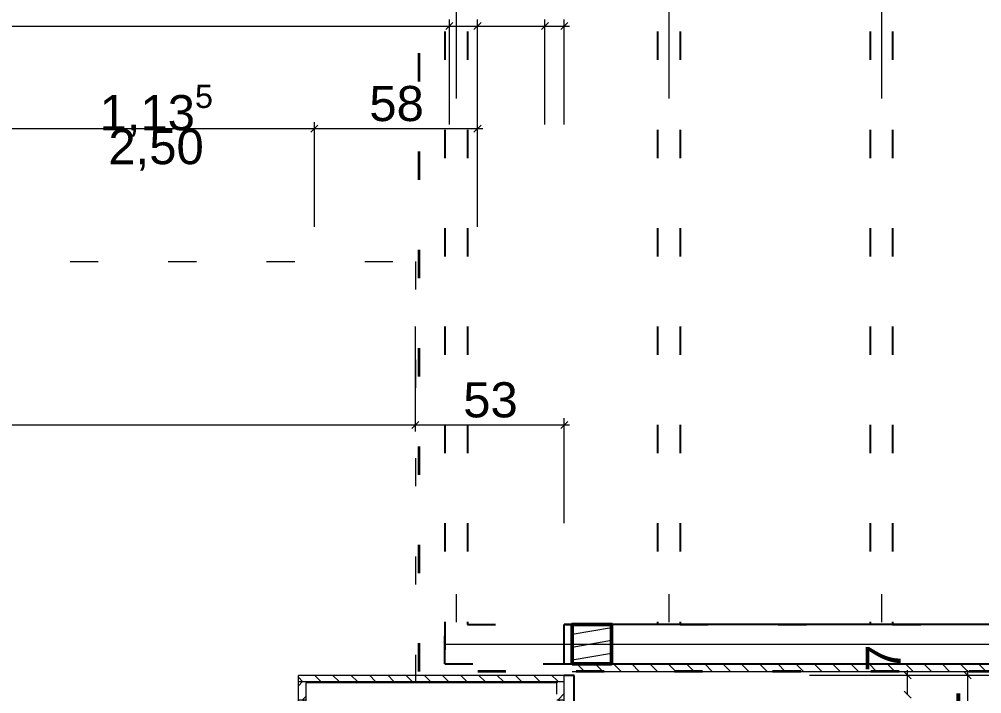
# Model space of a CAD drawing. Extents: x 0 to 42, y 0 to 29.7.
# Drawn here: x 24.408 to 27.835, y 15.879 to 18.279 of the extents above; entities that cross this region are included whole.
import ezdxf
from ezdxf.xclip import XClip

# ---------------------------------------------------------------- set-up
doc = ezdxf.new("R2010")
doc.units = 0
doc.header["$MEASUREMENT"] = 0
doc.header["$XCLIPFRAME"] = 0
for name, pattern in [('Achse', [115, 0, -40, 75, 0]), ('Punktlinie_ eng', [0.0125, 0, -0.0125]), ('Strichpunktlinie', [0.335139, 0.176389, -0.088194, 0, -0.070556]), ('Wipeout_Contour', [50, 0, -50])]:
    doc.linetypes.add(name, pattern=pattern)
for name, color, linetype in [('331 - Tragende Außenwände.Statisch erforderlich', 7, 'Continuous'), ('339 - Rohbau_ sonstiges.Attika massiv_ Lichtschächte', 7, 'Continuous'), ('500 - Außenanlagen.Fahrradhäuschen_ Müllboxen_ Zaun', 7, 'Continuous'), ('5_00 - WP Ausbau - Bemaßung', 7, 'Continuous'), ('5_00 - WP Ausbau - Ergänzungen', 7, 'Continuous')]:
    doc.layers.add(name, color=color, linetype=linetype)
doc.styles.add('ERSTELLTER_STIL_1', font='arial.ttf')
pattern_1 = [(0, (26.131676, 15.72738), (0, 0.065), []), (45, (26.13168, 15.72738), (-0.13, 0.13), [0.091924, -0.091924]), (45, (26.19668, 15.72738), (-0.13, 0.13), [0.091924, -0.091924]), (45, (26.26168, 15.72738), (-0.13, 0.13), [0.091924, -0.091924]), (45, (26.32668, 15.72738), (-0.13, 0.13), [0.091924, -0.091924]), (315, (26.13168, 15.72738), (0.13, 0.13), [0.091924, -0.091924]), (315, (26.19668, 15.72738), (0.13, 0.13), [0.091924, -0.091924]), (315, (26.26168, 15.72738), (0.13, 0.13), [0.091924, -0.091924]), (315, (26.32668, 15.72738), (0.13, 0.13), [0.091924, -0.091924])]

# ---------------------------------------------------------------- blocks, each defined once
blk = doc.blocks.new('Zeichnung_1_1', base_point=(26.1317, 15.7274))
at = {"layer": '331 - Tragende Außenwände.Statisch erforderlich', "linetype": 'Continuous', "lineweight": 18, "true_color": 0x7e5900}
h = blk.add_hatch(dxfattribs=at)
h.set_pattern_fill('Holz__Sperrholz_2__0001', color=46, style=0, pattern_type=2)
h.set_pattern_definition(pattern_1)
h.paths.add_polyline_path([(25.4289, 15.9444), (25.4019, 15.9444), (25.4019, 15.6354), (25.4289, 15.6354), (25.4289, 15.9174)])
h = blk.add_hatch(dxfattribs=at)
h.set_pattern_fill('Holz__Sperrholz_2__0001', color=46, style=0, pattern_type=2)
h.set_pattern_definition(pattern_1)
h.paths.add_polyline_path([(25.4289, 15.9444), (25.4289, 15.9174), (26.3217, 15.9174), (26.3217, 15.9444)])
h = blk.add_hatch(dxfattribs=at)
h.set_pattern_fill('Holz__Sperrholz_2__0001', color=46, style=0, pattern_type=2)
h.set_pattern_definition(pattern_1)
h.paths.add_polyline_path([(26.3217, 15.9174), (26.3487, 15.9174), (26.3487, 15.9444), (26.3217, 15.9444)])
at = {"layer": '331 - Tragende Außenwände.Statisch erforderlich', "color": 178, "linetype": 'Continuous', "lineweight": 18, "ltscale": 20, "true_color": 0x05000d}
for p, q in [((25.4019, 15.6354), (25.4019, 15.9444)), ((25.4289, 15.9444), (25.4019, 15.9444)), ((25.4289, 15.9444), (25.4019, 15.9444)), ((25.4019, 15.6354), (25.4019, 15.9444)), ((26.3487, 15.9174), (26.3487, 15.9444)), ((26.2817, 15.9174), (25.4289, 15.9174)), ((25.4289, 15.9174), (25.4289, 15.6354)), ((26.3217, 15.9174), (26.2817, 15.9174)), ((26.3217, 15.887), (26.3217, 15.9174)), ((26.3217, 15.887), (26.3217, 15.9174)), ((26.3217, 15.8774), (26.3217, 15.887)), ((26.3217, 15.8774), (26.3217, 15.887))]:
    blk.add_line(p, q, dxfattribs=at)
at = {"layer": '331 - Tragende Außenwände.Statisch erforderlich', "color": 178, "linetype": 'Continuous', "lineweight": 18, "ltscale": 20, "true_color": 0x05000d, "flags": 128}
blk.add_lwpolyline([(26.3487, 15.9444), (25.4289, 15.9444)], dxfattribs=at)
at = {"layer": '339 - Rohbau_ sonstiges.Attika massiv_ Lichtschächte', "color": 178, "linetype": 'Punktlinie_ eng', "lineweight": 18, "ltscale": 20, "true_color": 0x05000d}
for p, q in [((21.4387, 17.4174), (25.8187, 17.4174)), ((25.8187, 17.4174), (25.8187, 15.9154))]:
    blk.add_line(p, q, dxfattribs=at)
at = {"layer": '500 - Außenanlagen.Fahrradhäuschen_ Müllboxen_ Zaun', "color": 178, "linetype": 'Strichpunktlinie', "lineweight": 18, "ltscale": 20, "true_color": 0x05000d}
blk.add_line((25.9636, 21.5254), (25.9636, 15.9854), dxfattribs=at)
at = {"layer": '500 - Außenanlagen.Fahrradhäuschen_ Müllboxen_ Zaun', "color": 178, "linetype": 'Punktlinie_ eng', "lineweight": 25, "ltscale": 20, "true_color": 0x05000d}
for p, q in [((25.9236, 21.3854), (25.9236, 15.9854)), ((26.0036, 21.3854), (26.0036, 16.1254)), ((25.9236, 15.9854), (25.9236, 16.1254)), ((25.9236, 15.9854), (26.0036, 15.9854))]:
    blk.add_line(p, q, dxfattribs=at)
at = {"layer": '500 - Außenanlagen.Fahrradhäuschen_ Müllboxen_ Zaun', "color": 178, "linetype": 'Punktlinie_ eng', "lineweight": 35, "ltscale": 20, "true_color": 0x05000d, "flags": 128}
blk.add_lwpolyline([(25.8315, 15.9584), (25.8315, 21.5524)], dxfattribs=at)
at = {"layer": '5_00 - WP Ausbau - Bemaßung', "color": 178, "linetype": 'Continuous', "lineweight": 18, "ltscale": 20, "true_color": 0x05000d}
for p, q in [((25.9397, 17.9051), (25.9397, 18.2785)), ((26.0397, 17.9051), (26.0397, 18.2785)), ((26.2797, 17.9051), (26.2797, 18.2785)), ((26.3487, 17.9051), (26.3487, 18.2785)), ((20.0388, 18.2551), (25.9397, 18.2551)), ((25.9522, 18.2676), (25.9272, 18.2426)), ((25.9397, 18.2551), (26.0397, 18.2551)), ((26.0522, 18.2676), (26.0272, 18.2426)), ((26.0397, 18.2551), (26.2797, 18.2551)), ((26.2922, 18.2676), (26.2672, 18.2426)), ((26.2797, 18.2551), (26.3487, 18.2551)), ((26.3362, 18.2426), (26.3612, 18.2676)), ((26.3487, 18.2551), (26.3674, 18.2551)), ((25.4714, 17.9027), (25.4464, 17.8777)), ((25.4589, 17.5402), (25.4589, 17.9136)), ((26.0272, 17.8777), (26.0522, 17.9027)), ((26.0397, 17.5402), (26.0397, 17.9136)), ((24.3239, 17.8902), (25.4589, 17.8902)), ((25.4589, 17.8902), (26.0397, 17.8902)), ((26.0397, 17.8902), (26.0584, 17.8902)), ((25.8187, 16.8123), (25.8187, 17.1857)), ((21.6387, 16.8357), (25.8187, 16.8357)), ((25.8312, 16.8482), (25.8062, 16.8232)), ((25.8187, 16.8357), (26.3487, 16.8357)), ((26.3362, 16.8232), (26.3612, 16.8482)), ((26.3487, 16.4857), (26.3487, 16.8591)), ((26.3487, 16.8357), (26.3674, 16.8357)), ((27.595, 15.9444), (27.2215, 15.9444)), ((27.8091, 15.9444), (27.4356, 15.9444)), ((27.584, 15.9319), (27.559, 15.9569)), ((27.5715, 15.9444), (27.5715, 15.9631)), ((27.5715, 15.8754), (27.5715, 15.9444)), ((28.0602, 15.9444), (27.6867, 15.9444)), ((27.7981, 15.9319), (27.7731, 15.9569)), ((27.7856, 15.9444), (27.7856, 15.9631)), ((27.7856, 15.6354), (27.7856, 15.9444)), ((27.559, 15.8879), (27.584, 15.8629))]:
    blk.add_line(p, q, dxfattribs=at)
at = {"layer": '5_00 - WP Ausbau - Ergänzungen', "color": 178, "linetype": 'Achse', "lineweight": 18, "ltscale": 20, "true_color": 0x05000d, "flags": 128}
blk.add_lwpolyline([(30.9236, 16.2137), (25.9236, 16.2137), (25.9236, 18.7137), (30.9236, 18.7137)], close=True, dxfattribs=at)
at = {"layer": '5_00 - WP Ausbau - Bemaßung', "color": 178, "linetype": 'Continuous', "lineweight": 18, "true_color": 0x05000d, "insert": (24.6938, 17.8481), "char_height": 0.125, "attachment_point": 7, "style": 'ERSTELLTER_STIL_1'}
blk.add_mtext('\\A1;{\\pql;\\fArial|b0|i0|c0|p38;1,13\\fArial|b0|i0|c0|p38;\\A1{\\H.66x;\\S5^  ;}}', dxfattribs=at)
at = {"layer": '5_00 - WP Ausbau - Bemaßung', "color": 178, "linetype": 'Continuous', "lineweight": 18, "true_color": 0x05000d, "char_height": 0.125, "attachment_point": 7, "style": 'ERSTELLTER_STIL_1'}
for s, insert, width in [('\\A1;{\\pql;\\fArial|b0|i0|c0|p38;58}', (25.6544, 17.9152), 0.189715), ('\\A1;{\\pql;\\fArial|b0|i0|c0|p38;2,50}', (24.7251, 17.7402), 0.332572), ('\\A1;{\\pql;\\fArial|b0|i0|c0|p38;53}', (25.9888, 16.8607), 0.189715)]:
    blk.add_mtext(s, dxfattribs=dict(at, insert=insert, width=width))
at = {"layer": '5_00 - WP Ausbau - Bemaßung', "color": 178, "linetype": 'Continuous', "lineweight": 18, "true_color": 0x05000d, "insert": (27.7606, 15.695), "char_height": 0.125, "width": 0.189715, "attachment_point": 7, "rotation": 90, "style": 'ERSTELLTER_STIL_1'}
blk.add_mtext('\\A1;{\\pql;\\fArial|b0|i0|c0|p38;31}', dxfattribs=at)
at = {"color": 254, "linetype": 'Wipeout_Contour', "lineweight": 0, "ltscale": 131.880016}
blk.add_wipeout([(31.2237, 16.1254), (26.3487, 16.1254), (26.3487, 15.9854), (31.2237, 15.9854)], dxfattribs=at).dxf.layer = '500 - Außenanlagen.Fahrradhäuschen_ Müllboxen_ Zaun'
at = {"layer": '500 - Außenanlagen.Fahrradhäuschen_ Müllboxen_ Zaun', "linetype": 'Continuous', "lineweight": 18, "true_color": 0x05000d}
h = blk.add_hatch(dxfattribs=at)
h.set_pattern_fill('Holz__Vollholz__Hirnholz_31', color=178, style=0, pattern_type=2)
h.set_pattern_definition([(10, (26.131676, 15.72738), (-0.007814, 0.0443163), [])])
h.paths.add_polyline_path([(26.3772, 15.9854), (26.5172, 15.9854), (26.5172, 16.1254), (26.3772, 16.1254)])
at = {"layer": '500 - Außenanlagen.Fahrradhäuschen_ Müllboxen_ Zaun', "color": 178, "linetype": 'Strichpunktlinie', "lineweight": 18, "ltscale": 20, "true_color": 0x05000d}
for p, q in [((26.7208, 21.5254), (26.7208, 15.9854)), ((27.478, 21.5254), (27.478, 15.9854)), ((25.9236, 16.0554), (31.3637, 16.0554))]:
    blk.add_line(p, q, dxfattribs=at)
at = {"layer": '500 - Außenanlagen.Fahrradhäuschen_ Müllboxen_ Zaun', "color": 178, "linetype": 'Punktlinie_ eng', "lineweight": 25, "ltscale": 20, "true_color": 0x05000d}
for p, q in [((26.6808, 21.3854), (26.6808, 16.1254)), ((26.7608, 21.3854), (26.7608, 16.1254)), ((27.438, 21.3854), (27.438, 16.1254)), ((27.518, 21.3854), (27.518, 16.1254)), ((26.0036, 16.1254), (26.6808, 16.1254)), ((26.7608, 16.1254), (27.438, 16.1254)), ((27.518, 16.1254), (28.1951, 16.1254)), ((25.9236, 15.9854), (31.3637, 15.9854)), ((26.6808, 15.9854), (26.7608, 15.9854)), ((27.438, 15.9854), (27.518, 15.9854))]:
    blk.add_line(p, q, dxfattribs=at)
at = {"layer": '500 - Außenanlagen.Fahrradhäuschen_ Müllboxen_ Zaun', "color": 178, "linetype": 'Continuous', "lineweight": 25, "ltscale": 20, "true_color": 0x05000d, "flags": 128}
for points in [[(31.2237, 16.1254), (26.3487, 16.1254)], [(26.3487, 15.9854), (26.3487, 16.1254)], [(26.3487, 15.9854), (31.3637, 15.9854)]]:
    blk.add_lwpolyline(points, dxfattribs=at)
at = {"layer": '500 - Außenanlagen.Fahrradhäuschen_ Müllboxen_ Zaun', "color": 178, "linetype": 'Continuous', "lineweight": 50, "ltscale": 20, "true_color": 0x05000d, "flags": 128}
blk.add_lwpolyline([(26.3772, 15.9854), (26.5172, 15.9854), (26.5172, 16.1254), (26.3772, 16.1254)], close=True, dxfattribs=at)
at = {"layer": '500 - Außenanlagen.Fahrradhäuschen_ Müllboxen_ Zaun', "color": 178, "linetype": 'Continuous', "lineweight": 18, "ltscale": 20, "true_color": 0x05000d, "flags": 128}
blk.add_lwpolyline([(28.5411, 15.9854), (26.5172, 15.9854)], dxfattribs=at)
at = {"layer": '5_00 - WP Ausbau - Bemaßung', "color": 178, "linetype": 'Continuous', "lineweight": 18, "true_color": 0x05000d, "insert": (27.5465, 15.9569), "char_height": 0.125, "width": 0.094857, "attachment_point": 7, "rotation": 90, "style": 'ERSTELLTER_STIL_1'}
blk.add_mtext('\\A1;{\\pql;\\fArial|b0|i0|c0|p38;7}', dxfattribs=at)
at = {"color": 254, "linetype": 'Wipeout_Contour', "lineweight": 0, "ltscale": 123.929788}
blk.add_wipeout([(26.3838, 15.9444), (26.3487, 15.9444), (26.3487, 15.9174), (26.3546, 15.9174)], dxfattribs=at).dxf.layer = '331 - Tragende Außenwände.Statisch erforderlich'
at = {"color": 254, "linetype": 'Wipeout_Contour', "lineweight": 0, "ltscale": 93.054491}
blk.add_wipeout([(26.3487, 15.9119), (26.3546, 15.9174), (26.3487, 15.9174)], dxfattribs=at).dxf.layer = '331 - Tragende Außenwände.Statisch erforderlich'
at = {"layer": '331 - Tragende Außenwände.Statisch erforderlich', "linetype": 'Continuous', "lineweight": 18, "true_color": 0x7e5900}
h = blk.add_hatch(dxfattribs=at)
h.set_pattern_fill('Holz__Sperrholz_2__0001', color=46, style=0, pattern_type=2)
h.set_pattern_definition(pattern_1)
h.paths.add_polyline_path([(26.3217, 15.887), (26.3487, 15.9119), (26.3487, 15.9174), (26.3217, 15.9174)])
at = {"color": 254, "linetype": 'Wipeout_Contour', "lineweight": 0, "ltscale": 116.737841}
blk.add_wipeout([(26.3838, 8.1645), (26.3838, 15.9444), (26.3487, 15.9119), (26.3487, 8.1969)], dxfattribs=at).dxf.layer = '331 - Tragende Außenwände.Statisch erforderlich'
at = {"layer": '331 - Tragende Außenwände.Statisch erforderlich', "linetype": 'Continuous', "lineweight": 18, "true_color": 0x7e5900}
h = blk.add_hatch(dxfattribs=at)
h.set_pattern_fill('Holz__Sperrholz_2__0001', color=46, style=0, pattern_type=2)
h.set_pattern_definition(pattern_1)
h.paths.add_polyline_path([(26.3217, 14.1604), (26.3487, 14.1604), (26.3487, 15.9119), (26.3217, 15.887)])
at = {"layer": '500 - Außenanlagen.Fahrradhäuschen_ Müllboxen_ Zaun', "linetype": 'Continuous', "lineweight": 18, "true_color": 0x7e5900}
h = blk.add_hatch(dxfattribs=at)
h.set_pattern_fill('Holz__Sperrholz_2__0001', color=46, style=0, pattern_type=2)
h.set_pattern_definition(pattern_1)
h.paths.add_polyline_path([(31.3637, 15.9854), (26.3772, 15.9854), (26.3772, 15.9584), (31.3637, 15.9584)])
at = {"layer": '331 - Tragende Außenwände.Statisch erforderlich', "color": 178, "linetype": 'Continuous', "lineweight": 18, "ltscale": 20, "true_color": 0x05000d}
for p, q in [((26.3487, 15.9174), (26.3487, 15.9444)), ((26.3487, 15.9119), (26.3487, 15.9174)), ((26.3487, 14.1604), (26.3487, 15.9119))]:
    blk.add_line(p, q, dxfattribs=at)
at = {"layer": '331 - Tragende Außenwände.Statisch erforderlich', "color": 178, "linetype": 'Continuous', "lineweight": 25, "ltscale": 20, "true_color": 0x05000d, "flags": 128}
for points in [[(26.3838, 15.9444), (26.3487, 15.9444)], [(26.3838, 8.1645), (26.3838, 15.9444)]]:
    blk.add_lwpolyline(points, dxfattribs=at)
at = {"layer": '500 - Außenanlagen.Fahrradhäuschen_ Müllboxen_ Zaun', "color": 178, "linetype": 'Punktlinie_ eng', "lineweight": 35, "ltscale": 20, "true_color": 0x05000d, "flags": 128}
blk.add_lwpolyline([(31.3907, 15.9584), (25.8315, 15.9584)], dxfattribs=at)
at = {"layer": '500 - Außenanlagen.Fahrradhäuschen_ Müllboxen_ Zaun', "color": 178, "linetype": 'Continuous', "lineweight": 18, "ltscale": 20, "true_color": 0x05000d, "flags": 128}
blk.add_lwpolyline([(26.3772, 15.9584), (31.3907, 15.9584)], dxfattribs=at)

msp = doc.modelspace()

# ---------------------------------------------------------------- block references
at = {"color": 178, "linetype": 'Continuous', "lineweight": 25, "ltscale": 20, "true_color": 0x05000d}
ref = msp.add_blockref('Zeichnung_1_1', (26.1317, 15.7274), dxfattribs=at)
XClip(ref).set_block_clipping_path([(4.1980274282, 3.0257570699), (31.7992466844, 24.1343286538)])

doc.saveas('drawing.dxf')
